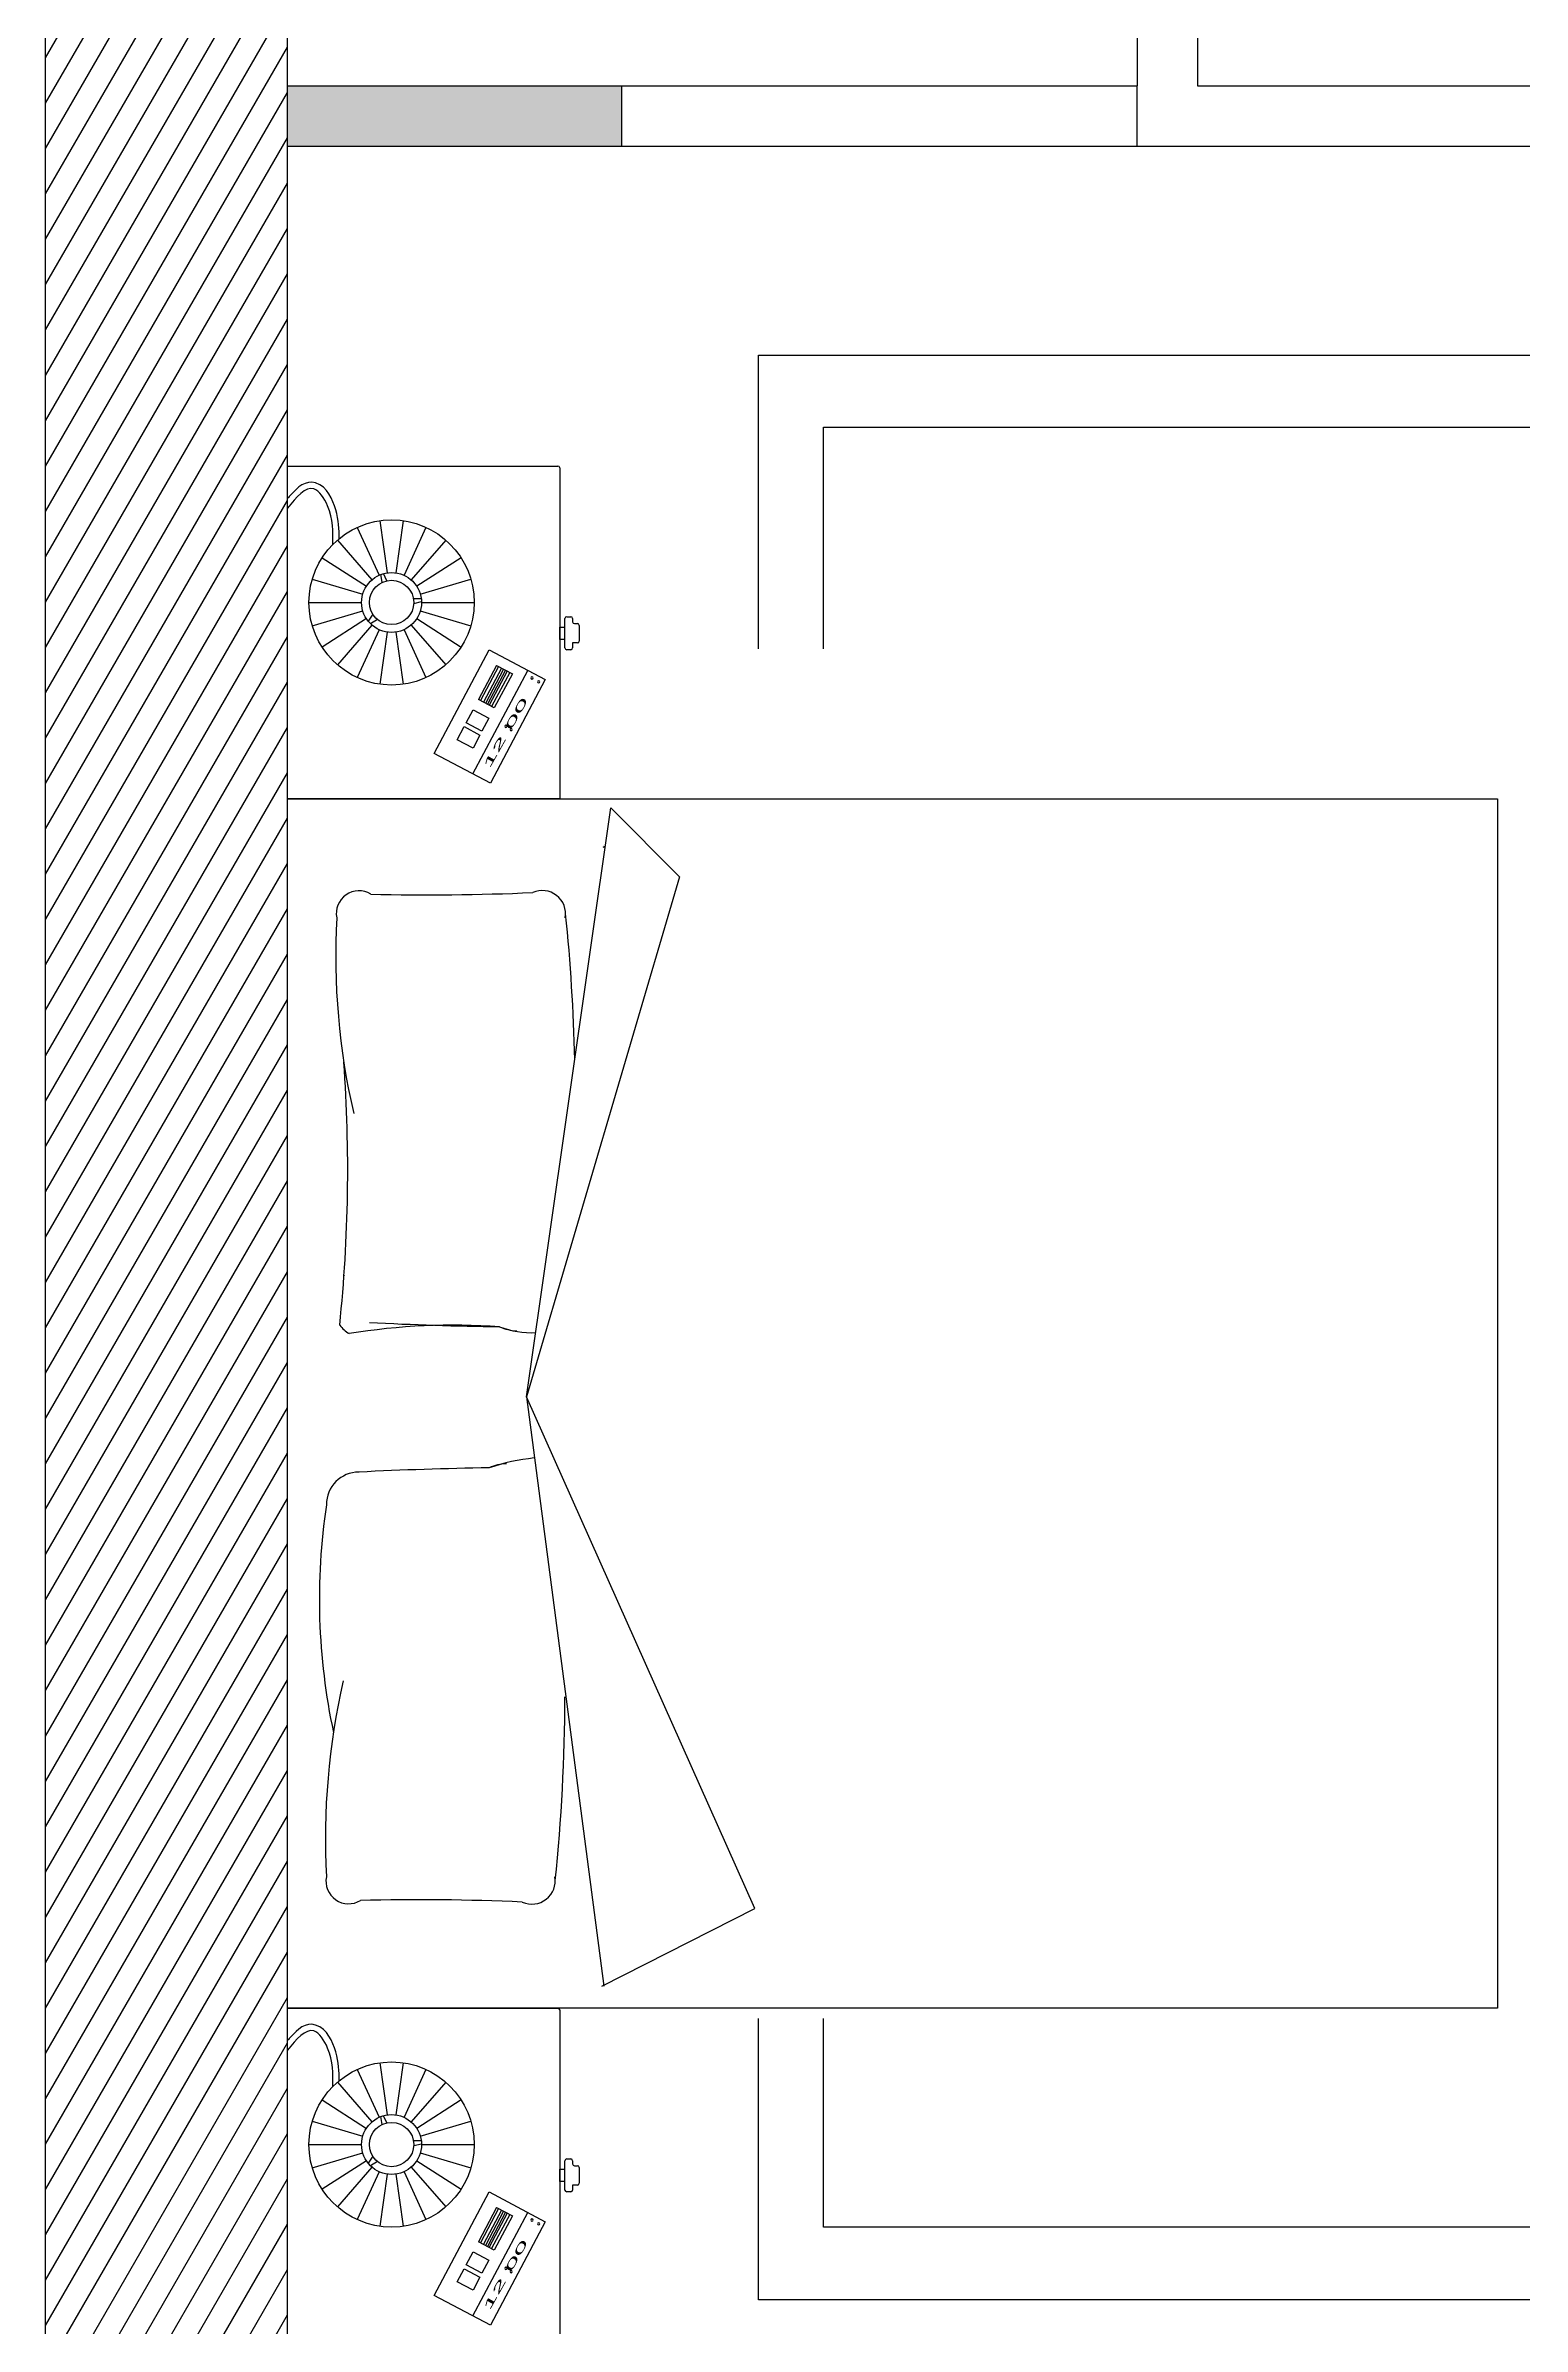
# Model space of a CAD drawing. Header units: millimetres. Extents: x 396 to 72702, y -25197 to 16014.
# Drawn here: x 21377 to 23818, y -23309 to -19537 of the extents above; entities that cross this region are included whole.
import ezdxf

# ---------------------------------------------------------------- set-up
doc = ezdxf.new("R2010")
doc.units = ezdxf.units.MM
doc.header["$MEASUREMENT"] = 0
doc.styles.get("Standard").update_dxf_attribs({"font": 'arial.ttf'})

msp = doc.modelspace()

# ---------------------------------------------------------------- hatches: boundary and pattern name
at = {"true_color": 0x000000, "transparency": 33554653}
h = msp.add_hatch(dxfattribs=at)
h.set_pattern_fill('ANSI31', color=18, scale=300, angle=15)
h.set_pattern_definition([(60, (0, -25457.51), (-32.47595, 18.75), [])])
h.paths.add_polyline_path([(22506.52, -24315.39), (22506.52, -23915.39), (22116.52, -23915.39), (22116.52, -23640.39), (21776.52, -23640.39), (21776.52, -23215.39), (21776.52, -21315.39), (21776.52, -20517.33), (21776.52, -20232.35), (21776.52, -11789.89), (22587.76, -11789.89), (22587.76, -11389.89), (21376.52, -11389.89), (21376.52, -24315.39)])
h = msp.add_hatch(color=18, dxfattribs=at)
h.dxf.hatch_style = 1
h.paths.add_polyline_path([(22328.99, -19703.54), (22328.99, -19603.54), (21776.52, -19603.54), (21776.52, -19703.54)], flags=17)

# ---------------------------------------------------------------- linework, layer by layer
for p, q in [((21376.52, -24315.39), (21376.52, -11389.89)), ((21776.52, -23215.39), (21776.52, -11789.89)), ((23280.88, -18128.04), (23280.88, -19603.54)), ((23180.88, -18378.65), (23180.88, -19603.54)), ((21776.52, -19603.54), (23180.88, -19603.54)), ((22328.99, -19703.54), (22328.99, -19603.54)), ((23180.88, -19703.54), (23180.88, -19603.54)), ((23280.88, -19603.54), (24664.22, -19603.54)), ((21776.52, -19703.54), (24664.22, -19703.54)), ((21776.52, -20807.39), (21776.52, -20232.35)), ((21776.52, -20232.35), (22223.53, -20232.35)), ((21776.52, -20807.39), (21776.52, -20232.35)), ((21776.52, -20232.35), (22223.53, -20232.35)), ((22226.52, -20235.34), (22226.52, -20782.35)), ((21928.97, -20322.67), (21941.36, -20408.89)), ((21967.84, -20322.67), (21955.45, -20408.89)), ((21858.96, -20354.64), (21916.01, -20420.47)), ((21891.67, -20333.63), (21927.85, -20412.86)), ((22005.14, -20333.63), (21968.96, -20412.86)), ((22037.85, -20354.64), (21980.8, -20420.47)), ((21833.51, -20384.02), (21906.79, -20431.12)), ((22063.3, -20384.02), (21990.02, -20431.12)), ((21817.36, -20419.38), (21900.94, -20443.93)), ((21933.07, -20424.57), (21930.91, -20411.59)), ((21940.52, -20422.07), (21935.26, -20410.17)), ((21995.87, -20443.93), (22079.45, -20419.38)), ((21811.82, -20457.86), (21898.93, -20457.86)), ((21811.82, -20457.86), (21898.93, -20457.86)), ((21817.36, -20496.34), (21900.94, -20471.8)), ((21917.28, -20477.23), (21909.6, -20488.55)), ((21984.45, -20451.2), (21997.44, -20451.29)), ((21985.02, -20459.69), (21997.86, -20456.46)), ((21995.87, -20471.8), (22079.45, -20496.34)), ((21997.88, -20457.86), (22084.99, -20457.86)), ((21997.88, -20457.86), (22084.99, -20457.86)), ((21906.79, -20484.61), (21833.51, -20531.7)), ((21916.01, -20495.25), (21858.96, -20561.08)), ((21927.85, -20502.86), (21891.67, -20582.1)), ((21925.12, -20486.17), (21913.85, -20493.27)), ((21941.36, -20506.83), (21928.97, -20593.05)), ((21955.45, -20506.83), (21967.84, -20593.05)), ((21968.96, -20502.86), (22005.14, -20582.1)), ((21980.8, -20495.25), (22037.85, -20561.08)), ((21990.02, -20484.61), (22063.3, -20531.7)), ((22226.52, -20518.93), (22226.52, -20498.75)), ((22226.52, -20498.75), (22235.08, -20498.75)), ((22235.08, -20533.12), (22235.08, -20484.56)), ((22238.07, -20481.57), (22244.73, -20481.57)), ((22247.72, -20484.56), (22247.72, -20489.87)), ((22250.71, -20492.86), (22255.69, -20492.86)), ((22258.68, -20495.85), (22258.68, -20521.84)), ((21776.52, -22782.35), (21776.52, -20517.33)), ((22019.04, -20707.42), (22109.77, -20536.27)), ((22109.77, -20536.27), (22202.57, -20585.46)), ((22235.08, -20518.93), (22226.52, -20518.93)), ((22244.73, -20536.11), (22238.07, -20536.11)), ((22255.69, -20524.83), (22247.72, -20524.83)), ((22247.72, -20524.83), (22247.72, -20533.12)), ((22082.91, -20741.28), (22173.64, -20570.13)), ((22122.1, -20562.01), (22092.14, -20618.52)), ((22125.19, -20563.65), (22095.24, -20620.16)), ((22130.16, -20566.28), (22100.2, -20622.79)), ((22133.69, -20568.16), (22103.74, -20624.67)), ((22136.8, -20569.8), (22106.84, -20626.31)), ((22139.46, -20571.22), (22109.51, -20627.73)), ((22202.57, -20585.46), (22111.84, -20756.61)), ((22143.67, -20573.45), (22113.71, -20629.95)), ((22148.22, -20575.86), (22118.27, -20632.37)), ((22122.1, -20562.01), (22148.22, -20575.86)), ((22118.27, -20632.37), (22092.14, -20618.52)), ((22056.99, -20684.83), (22068.46, -20663.19)), ((22068.46, -20663.19), (22094.58, -20677.04)), ((22071.76, -20656.97), (22083.23, -20635.33)), ((22097.88, -20670.82), (22071.76, -20656.97)), ((22083.23, -20635.33), (22109.35, -20649.18)), ((22109.35, -20649.18), (22097.88, -20670.82)), ((22083.11, -20698.68), (22056.99, -20684.83)), ((22094.58, -20677.04), (22083.11, -20698.68)), ((22111.84, -20756.61), (22019.04, -20707.42)), ((21776.52, -20782.35), (23776.52, -20782.35)), ((22226.52, -20782.35), (21776.52, -20782.35)), ((22171.49, -21771.72), (22310.75, -20797.72)), ((22310.75, -20797.72), (22424.65, -20911.84)), ((23776.52, -20782.35), (23776.52, -22782.35)), ((22424.65, -20911.84), (22171.49, -21771.72)), ((21776.52, -22782.35), (21776.52, -21649.84)), ((22549.1, -22617.39), (22171.49, -21771.72)), ((22171.49, -21771.72), (22299.18, -22745.71)), ((22296.02, -22745.71), (22549.1, -22617.39)), ((23776.52, -22782.35), (21776.52, -22782.35)), ((21776.52, -23357.39), (21776.52, -22782.35)), ((21776.52, -22782.35), (22223.53, -22782.35)), ((21776.52, -23357.39), (21776.52, -22782.35)), ((21776.52, -22782.35), (22223.53, -22782.35)), ((22226.52, -22785.34), (22226.52, -23332.35)), ((21891.67, -22883.63), (21927.85, -22962.86)), ((21928.97, -22872.67), (21941.36, -22958.89)), ((21967.84, -22872.67), (21955.45, -22958.89)), ((22005.14, -22883.63), (21968.96, -22962.86)), ((21858.96, -22904.64), (21916.01, -22970.47)), ((22037.85, -22904.64), (21980.8, -22970.47)), ((21833.51, -22934.02), (21906.79, -22981.12)), ((21933.07, -22974.57), (21930.91, -22961.59)), ((21940.52, -22972.07), (21935.26, -22960.17)), ((22063.3, -22934.02), (21990.02, -22981.12)), ((21817.36, -22969.38), (21900.94, -22993.93)), ((21984.45, -23001.2), (21997.44, -23001.29)), ((21995.87, -22993.93), (22079.45, -22969.38)), ((21811.82, -23007.86), (21898.93, -23007.86)), ((21811.82, -23007.86), (21898.93, -23007.86)), ((21817.36, -23046.34), (21900.94, -23021.8)), ((21906.79, -23034.61), (21833.51, -23081.7)), ((21917.28, -23027.23), (21909.6, -23038.55)), ((21925.12, -23036.17), (21913.85, -23043.27)), ((21985.02, -23009.69), (21997.86, -23006.46)), ((21990.02, -23034.61), (22063.3, -23081.7)), ((21995.87, -23021.8), (22079.45, -23046.34)), ((21997.88, -23007.86), (22084.99, -23007.86)), ((21997.88, -23007.86), (22084.99, -23007.86)), ((22235.08, -23083.12), (22235.08, -23034.56)), ((22238.07, -23031.57), (22244.73, -23031.57)), ((22247.72, -23034.56), (22247.72, -23039.87)), ((22250.71, -23042.86), (22255.69, -23042.86)), ((21916.01, -23045.25), (21858.96, -23111.08)), ((21927.85, -23052.86), (21891.67, -23132.1)), ((21941.36, -23056.83), (21928.97, -23143.05)), ((21955.45, -23056.83), (21967.84, -23143.05)), ((21968.96, -23052.86), (22005.14, -23132.1)), ((21980.8, -23045.25), (22037.85, -23111.08)), ((22226.52, -23068.93), (22226.52, -23048.75)), ((22226.52, -23048.75), (22235.08, -23048.75)), ((22235.08, -23068.93), (22226.52, -23068.93)), ((22255.69, -23074.83), (22247.72, -23074.83)), ((22247.72, -23074.83), (22247.72, -23083.12)), ((22258.68, -23045.85), (22258.68, -23071.84)), ((22019.04, -23257.42), (22109.77, -23086.27)), ((22122.1, -23112.01), (22092.14, -23168.52)), ((22125.19, -23113.65), (22095.24, -23170.16)), ((22130.16, -23116.28), (22100.2, -23172.79)), ((22133.69, -23118.16), (22103.74, -23174.67)), ((22109.77, -23086.27), (22202.57, -23135.46)), ((22122.1, -23112.01), (22148.22, -23125.86)), ((22244.73, -23086.11), (22238.07, -23086.11)), ((22082.91, -23291.28), (22173.64, -23120.13)), ((22136.8, -23119.8), (22106.84, -23176.31)), ((22139.46, -23121.22), (22109.51, -23177.73)), ((22202.57, -23135.46), (22111.84, -23306.61)), ((22143.67, -23123.45), (22113.71, -23179.95)), ((22148.22, -23125.86), (22118.27, -23182.37)), ((22071.76, -23206.97), (22083.23, -23185.33)), ((22083.23, -23185.33), (22109.35, -23199.18)), ((22118.27, -23182.37), (22092.14, -23168.52)), ((22056.99, -23234.83), (22068.46, -23213.19)), ((22068.46, -23213.19), (22094.58, -23227.04)), ((22097.88, -23220.82), (22071.76, -23206.97)), ((22094.58, -23227.04), (22083.11, -23248.68)), ((22109.35, -23199.18), (22097.88, -23220.82)), ((22111.84, -23306.61), (22019.04, -23257.42)), ((22083.11, -23248.68), (22056.99, -23234.83))]:
    msp.add_line(p, q)
at = {"color": 7}
for p, q in [((21776.52, -23215.39), (21776.52, -21315.39)), ((21776.52, -23640.39), (21776.52, -23215.39))]:
    msp.add_line(p, q, dxfattribs=at)
for points in [[(21776.52, -19603.54), (21776.52, -19603.54), (21776.52, -16831.61)], [(22349.52, -19030.54), (23180.88, -19030.54), (23180.88, -19603.54)], [(22555.02, -20534.67), (22555.02, -20048.72), (25492.52, -20048.72), (25492.52, -23264.72), (22555.02, -23264.72), (22555.02, -22799.68)], [(22662.52, -20534.67), (22662.52, -20167.72), (25357.52, -20167.72), (25357.52, -23144.72), (22662.52, -23144.72), (22662.52, -22799.68)]]:
    msp.add_lwpolyline(points, dxfattribs=at)
for centre, radius in [((21948.41, -20457.86), 136.58), ((21948.41, -20457.86), 49.47), ((21948.41, -20457.86), 36.66), ((21948.41, -23007.86), 136.58), ((21948.41, -23007.86), 49.47), ((21948.41, -23007.86), 36.66)]:
    msp.add_circle(centre, radius)
for centre, radius, start, end in [((22223.53, -20235.34), 2.99, 0, 90), ((22238.07, -20484.56), 2.99, 90, 180), ((22244.73, -20484.56), 2.99, 0, 90), ((22250.71, -20489.87), 2.99, 180, 270), ((22255.69, -20495.85), 2.99, 0, 90), ((22238.07, -20533.12), 2.99, 180, 270), ((22244.73, -20533.12), 2.99, 270, 0), ((22255.69, -20521.84), 2.99, 270, 0), ((22180.5, -20582.73), 1.75, 0, 180), ((22180.5, -20582.73), 1.75, 180, 0), ((22191.56, -20589.06), 1.75, 0, 180), ((22191.56, -20589.06), 1.75, 180, 0), ((22137.22, -20662.63), 1.75, 0, 180), ((22137.22, -20662.63), 1.75, 180, 0), ((22146.07, -20668.08), 1.75, 0, 180), ((22146.07, -20668.08), 1.75, 180, 0), ((22298.34, -20860.25), 2.06, 270, 0), ((21894.5, -20972.16), 37.48, 58.3905, 191.27221), ((21894.5, -20972.16), 37.48, 58.3905, 191.27221), ((22008.75, -17079.74), 3861.66, 268.59625, 272.56667), ((22008.75, -17079.74), 3861.66, 268.59625, 272.56667), ((22197.39, -20972.98), 38.78, 350.34242, 113.89159), ((22197.39, -20972.98), 38.78, 350.34242, 113.89159), ((23023.77, -21041.59), 1167.69, 176.95117, 192.94362), ((23023.77, -21041.59), 1167.69, 176.95117, 192.94362), ((19246.79, -21281.17), 3005.22, 1.28421, 5.88609), ((19246.79, -21281.17), 3005.22, 1.28421, 5.88609), ((19383.67, -21396.63), 2492.23, 354.09622, 4.11018), ((21909.74, -21615.91), 59.91, 131.3461, 131.8512), ((21909.74, -21615.91), 59.91, 218.22652, 238.49477), ((22050.77, -22713.02), 1060.14, 85.87807, 99.3556), ((22229.28, -15232.92), 6423.52, 267.165936, 269.087436), ((22158.88, -21585.2), 77.31, 245.62563, 267.33023), ((22180.47, -21515.08), 150.38, 249.16323, 272.37479), ((22219.07, -22210.38), 339.56, 95.86257, 108.75888), ((21894.57, -21949.83), 53.94, 90, 180), ((21894.57, -21949.83), 53.94, 90, 180), ((22212.18, -28311.56), 6423.52, 90.912564, 92.834064), ((22212.18, -28311.56), 6423.52, 90.912564, 92.834064), ((22141.78, -21959.28), 77.31, 92.66977, 114.37437), ((22881.08, -22105.88), 1052.08, 171.47023, 192.10326), ((22881.08, -22105.88), 1052.08, 171.47023, 192.10326), ((23006.67, -22502.88), 1167.69, 167.05638, 183.04883), ((23006.67, -22502.88), 1167.69, 167.05638, 183.04883), ((19229.69, -22263.31), 3005.22, 354.11391, 359.91574), ((19229.69, -22263.31), 3005.22, 354.11391, 359.91574), ((21877.4, -22572.32), 37.48, 168.72779, 301.6095), ((21877.4, -22572.32), 37.48, 168.72779, 301.6095), ((22180.28, -22571.5), 38.78, 246.10841, 9.65758), ((22180.28, -22571.5), 38.78, 246.10841, 9.65758), ((21991.64, -26464.74), 3861.66, 87.43333, 91.40375), ((21991.64, -26464.74), 3861.66, 87.43333, 91.40375), ((22223.53, -22785.34), 2.99, 0, 90), ((22238.07, -23034.56), 2.99, 90, 180), ((22244.73, -23034.56), 2.99, 0, 90), ((22250.71, -23039.87), 2.99, 180, 270), ((22255.69, -23045.85), 2.99, 0, 90), ((22255.69, -23071.84), 2.99, 270, 0), ((22238.07, -23083.12), 2.99, 180, 270), ((22244.73, -23083.12), 2.99, 270, 0), ((22180.5, -23132.73), 1.75, 0, 180), ((22180.5, -23132.73), 1.75, 180, 0), ((22191.56, -23139.06), 1.75, 0, 180), ((22191.56, -23139.06), 1.75, 180, 0), ((22137.22, -23212.63), 1.75, 0, 180), ((22137.22, -23212.63), 1.75, 180, 0), ((22146.07, -23218.08), 1.75, 0, 180), ((22146.07, -23218.08), 1.75, 180, 0)]:
    msp.add_arc(centre, radius, start, end)
for points in [[(21861.8, -20352.25), (21861.92, -20337.31), (21861.28, -20321.45), (21850.74, -20287.7), (21842.77, -20266.43), (21806.24, -20254.99), (21792.94, -20267.64), (21780.03, -20281.74), (21778.27, -20283.75), (21776.52, -20285.79)], [(21861.8, -22902.25), (21861.92, -22887.31), (21861.28, -22871.45), (21850.74, -22837.7), (21842.77, -22816.43), (21806.24, -22804.99), (21792.94, -22817.64), (21780.03, -22831.74), (21778.27, -22833.75), (21776.52, -22835.79)]]:
    msp.add_open_spline(points, degree=3, knots=[0.00771835, 0.00771835, 0.00771835, 0.00771835, 0.04288672, 0.04288672, 0.07854433, 0.07854433, 0.10847776, 0.10847776, 0.11328729, 0.11328729, 0.11328729, 0.11328729])
for points in [[(21851.35, -20361.77), (21842.75, -20298.3), (21819.72, -20269.99), (21776.52, -20301.84)], [(21851.35, -22911.77), (21842.75, -22848.3), (21819.72, -22819.99), (21776.52, -22851.84)]]:
    msp.add_spline(points, degree=3)

# ---------------------------------------------------------------- texts
at = {"width": 3}
for p in [(22110.14, -20733.61), (22110.14, -23283.61)]:
    msp.add_text('12 00', height=12.523, rotation=60.64352, dxfattribs=at).set_placement(p)

doc.saveas('drawing.dxf')
